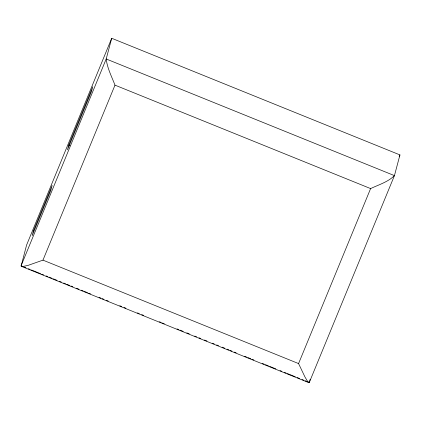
<?xml version="1.0" encoding="UTF-8"?>
<svg xmlns="http://www.w3.org/2000/svg" width="421" height="421" viewBox="0 0 421 421"><rect width="100%" height="100%" fill="white"/><g stroke="black" fill="none" stroke-linecap="round" stroke-linejoin="round"><path stroke-width="0.63" d="M68.755 145.045L67.46 149.918L91.468 91.589L92.767 86.715L68.755 145.045L69.965 145.534M111.707 38.274L106.197 58.977C107.255 68.128 111.702 76.611 114.991 85.142L370.606 188.582C378.674 184.745 388.025 182.009 394.44 175.62L399.95 154.917L111.707 38.274L26.581 245.085L21.103 266.14L23.192 266.425L28.012 265.398L42.963 260.136L298.573 363.576L304.946 376.942L307.388 381.058L308.914 382.705L309.293 382.505L310.151 379.295M42.963 260.136L114.991 85.142M298.573 363.576L370.606 188.582M399.197 156.738L399.95 154.917M22.897 266.53L21.071 265.788L106.197 58.977L394.44 175.62L309.314 382.431L305.051 380.705M24.118 267.025L25.944 267.761M28.381 268.751L30.212 269.487M31.428 269.982L40.569 273.682M41.79 274.176L43.616 274.913M46.057 275.902L47.883 276.639M49.104 277.134L52.151 278.365M53.367 278.86L57.024 280.339M59.461 281.328L61.292 282.065M63.729 283.054L65.555 283.791M66.776 284.286L69.823 285.517M71.038 286.012L72.87 286.754M76.527 288.232L78.964 289.216M81.4 290.206L83.226 290.943M84.447 291.437L87.494 292.669M88.715 293.163L90.541 293.9M99.072 297.358L100.903 298.094M102.119 298.589L103.95 299.326M106.387 300.315L108.213 301.052M119.79 305.741L121.622 306.477M124.058 307.467L125.884 308.204M137.467 312.892L139.293 313.629M141.73 314.619L143.561 315.355M159.401 321.77L161.232 322.507M162.448 323.002L164.279 323.744M177.078 328.922L178.904 329.659M180.125 330.153L183.172 331.385M186.824 332.864L189.266 333.853M194.749 336.074L196.575 336.811M199.012 337.8L200.843 338.537M204.501 340.015L206.937 341.005M212.421 343.226L214.247 343.962M216.689 344.952L218.515 345.688M222.172 347.167L224.609 348.156M227.045 349.141L228.877 349.883M230.092 350.372L231.924 351.114M234.36 352.098L236.186 352.84M244.717 356.292L246.548 357.034M247.764 357.524L250.811 358.76M252.032 359.25L253.858 359.992M262.394 363.444L264.22 364.186M265.44 364.675L268.487 365.912M269.703 366.402L275.797 368.87M280.065 370.596L281.891 371.338M284.328 372.322L286.159 373.064M287.375 373.553L295.3 376.763M297.126 377.5L299.563 378.49M302.004 379.474L303.83 380.216M21.534 266.404L308.777 382.642M33.464 230.787L32.17 235.66L50.841 190.292L52.141 185.419L33.464 230.787"/></g></svg>
